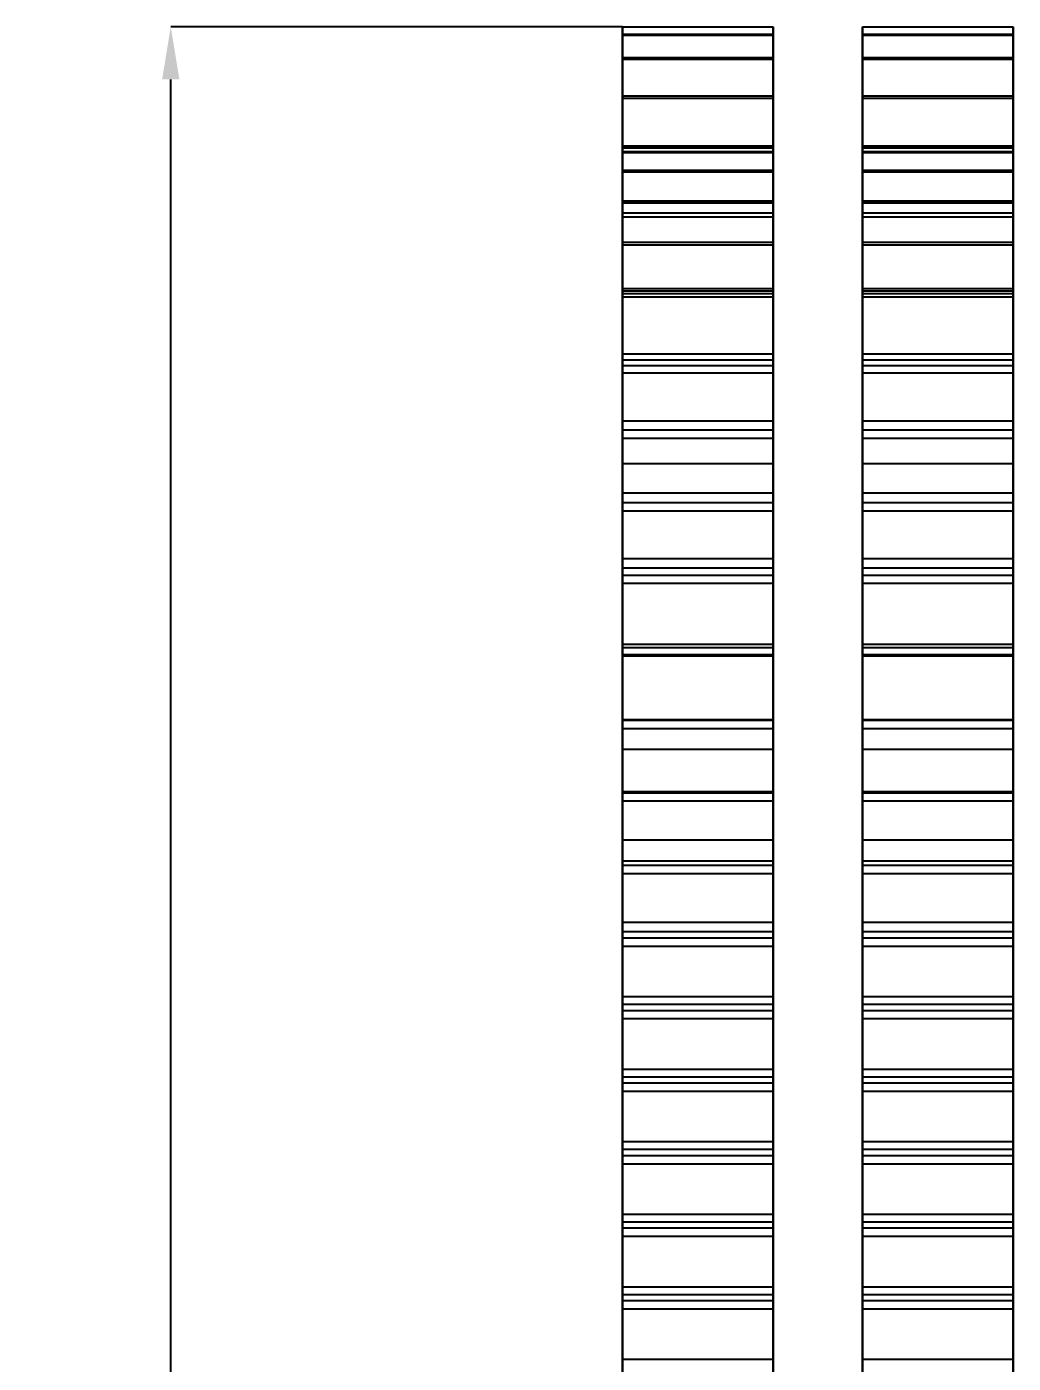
# Model space of a CAD drawing. Header units: millimetres. Extents: x -79 to 13940, y -87340 to 371.
# Drawn here: x 1788.1 to 1919.1, y -39556.5 to -39379 of the extents above; entities that cross this region are included whole.
import ezdxf

# ---------------------------------------------------------------- set-up
doc = ezdxf.new("R2010")
doc.units = ezdxf.units.MM
doc.layers.add('R18_COTAS_P', color=1, linetype='Continuous')
doc.layers.add('R18_PIEZAS_P', color=3, linetype='Continuous')
doc.dimstyles.get("Standard").update_dxf_attribs({"dimtxt": 2.5, "dimasz": 2.5, "dimexe": 1.25, "dimexo": 0.625, "dimtad": 1, "dimcen": 2.5, "dimazin": 3, "dimtfac": 1, "dimtmove": 0, "dimatfit": 3})

# ---------------------------------------------------------------- blocks, each defined once
blk = doc.blocks.new('_CLOSEDFILLED')
at = {"color": 0, "linetype": 'BYBLOCK'}
blk.add_solid([(-1, 0.164), (0, 0), (-1, -0.164)], dxfattribs=at)
blk = doc.blocks.new('*D192')
for p, q in [((1867.18, -39378.97), (1807.18, -39378.97)), ((1807.18, -39806.08), (1807.18, -39385.97)), ((1867.18, -39813.08), (1807.18, -39813.08))]:
    blk.add_line(p, q)
at = {"layer": 'Defpoints'}
for p in [(1867.18, -39378.97), (1807.18, -39813.08), (1867.18, -39813.08)]:
    blk.add_point(p, dxfattribs=at)
at = {"layer": 'R18_COTAS_P', "xscale": 7, "yscale": 7}
for p, rotation in [((1807.18, -39378.97), 90), ((1807.18, -39813.08), 270)]:
    blk.add_blockref('_CLOSEDFILLED', p, dxfattribs=dict(at, rotation=rotation))
at = {"layer": 'R18_COTAS_P', "insert": (1798.56, -39596.02), "char_height": 16, "attachment_point": 5, "rotation": 90}
blk.add_mtext('434,11', dxfattribs=at)

msp = doc.modelspace()

# ---------------------------------------------------------------- linework, layer by layer
at = {"layer": 'R18_PIEZAS_P'}
for p, q in [((1867.18, -39379.963), (1867.18, -39378.967)), ((1867.18, -39378.967), (1887.18, -39378.967)), ((1867.18, -39394.846), (1867.18, -39378.967)), ((1867.18, -39378.967), (1867.18, -39380.084)), ((1867.18, -39383.044), (1867.18, -39379.963)), ((1867.18, -39379.963), (1887.18, -39379.963)), ((1867.18, -39395.637), (1867.18, -39379.963)), ((1887.18, -39378.967), (1887.18, -39379.963)), ((1887.18, -39378.967), (1887.18, -39394.846)), ((1887.18, -39380.084), (1887.18, -39378.967)), ((1887.18, -39379.963), (1887.18, -39383.044)), ((1887.18, -39379.963), (1887.18, -39395.637)), ((1899.06, -39379.963), (1899.06, -39378.967)), ((1899.06, -39378.967), (1919.06, -39378.967)), ((1899.06, -39394.846), (1899.06, -39378.967)), ((1899.06, -39378.967), (1899.06, -39380.084)), ((1899.06, -39383.044), (1899.06, -39379.963)), ((1899.06, -39379.963), (1919.06, -39379.963)), ((1899.06, -39395.637), (1899.06, -39379.963)), ((1919.06, -39378.967), (1919.06, -39379.963)), ((1919.06, -39378.967), (1919.06, -39394.846)), ((1919.06, -39380.084), (1919.06, -39378.967)), ((1919.06, -39379.963), (1919.06, -39383.044)), ((1919.06, -39379.963), (1919.06, -39395.637)), ((1867.18, -39380.084), (1887.18, -39380.084)), ((1867.18, -39395.733), (1867.18, -39380.084)), ((1867.18, -39380.084), (1867.18, -39383.283)), ((1887.18, -39380.084), (1887.18, -39395.733)), ((1887.18, -39383.283), (1887.18, -39380.084)), ((1899.06, -39380.084), (1919.06, -39380.084)), ((1899.06, -39395.733), (1899.06, -39380.084)), ((1899.06, -39380.084), (1899.06, -39383.283)), ((1919.06, -39380.084), (1919.06, -39395.733)), ((1919.06, -39383.283), (1919.06, -39380.084)), ((1867.18, -39388.127), (1867.18, -39383.044)), ((1867.18, -39383.044), (1887.18, -39383.044)), ((1867.18, -39398.084), (1867.18, -39383.044)), ((1867.18, -39383.283), (1887.18, -39383.283)), ((1867.18, -39398.273), (1867.18, -39383.283)), ((1867.18, -39383.283), (1867.18, -39388.477)), ((1887.18, -39383.044), (1887.18, -39388.127)), ((1887.18, -39383.044), (1887.18, -39398.084)), ((1887.18, -39383.283), (1887.18, -39398.273)), ((1887.18, -39388.477), (1887.18, -39383.283)), ((1899.06, -39388.127), (1899.06, -39383.044)), ((1899.06, -39383.044), (1919.06, -39383.044)), ((1899.06, -39398.084), (1899.06, -39383.044)), ((1899.06, -39383.283), (1919.06, -39383.283)), ((1899.06, -39398.273), (1899.06, -39383.283)), ((1899.06, -39383.283), (1899.06, -39388.477)), ((1919.06, -39383.044), (1919.06, -39388.127)), ((1919.06, -39383.044), (1919.06, -39398.084)), ((1919.06, -39383.283), (1919.06, -39398.273)), ((1919.06, -39388.477), (1919.06, -39383.283)), ((1867.18, -39395.072), (1867.18, -39388.127)), ((1867.18, -39388.127), (1887.18, -39388.127)), ((1867.18, -39402.119), (1867.18, -39388.127)), ((1867.18, -39388.477), (1887.18, -39388.477)), ((1867.18, -39402.397), (1867.18, -39388.477)), ((1867.18, -39388.477), (1867.18, -39395.523)), ((1887.18, -39388.127), (1887.18, -39395.072)), ((1887.18, -39388.127), (1887.18, -39402.119)), ((1887.18, -39388.477), (1887.18, -39402.397)), ((1887.18, -39395.523), (1887.18, -39388.477)), ((1899.06, -39395.072), (1899.06, -39388.127)), ((1899.06, -39388.127), (1919.06, -39388.127)), ((1899.06, -39402.119), (1899.06, -39388.127)), ((1899.06, -39388.477), (1919.06, -39388.477)), ((1899.06, -39402.397), (1899.06, -39388.477)), ((1899.06, -39388.477), (1899.06, -39395.523)), ((1919.06, -39388.127), (1919.06, -39395.072)), ((1919.06, -39388.127), (1919.06, -39402.119)), ((1919.06, -39388.477), (1919.06, -39402.397)), ((1919.06, -39395.523), (1919.06, -39388.477)), ((1887.18, -39394.846), (1867.18, -39394.846)), ((1867.18, -39394.846), (1867.18, -39395.637)), ((1867.18, -39395.733), (1867.18, -39394.846)), ((1867.18, -39403.688), (1867.18, -39395.072)), ((1867.18, -39395.072), (1887.18, -39395.072)), ((1867.18, -39407.633), (1867.18, -39395.072)), ((1867.18, -39395.523), (1887.18, -39395.523)), ((1867.18, -39407.991), (1867.18, -39395.523)), ((1867.18, -39395.523), (1867.18, -39404.228)), ((1887.18, -39395.637), (1867.18, -39395.637)), ((1867.18, -39395.637), (1867.18, -39398.084)), ((1887.18, -39395.733), (1867.18, -39395.733)), ((1867.18, -39398.273), (1867.18, -39395.733)), ((1887.18, -39395.637), (1887.18, -39394.846)), ((1887.18, -39394.846), (1887.18, -39395.733)), ((1887.18, -39395.072), (1887.18, -39403.688)), ((1887.18, -39395.072), (1887.18, -39407.633)), ((1887.18, -39395.523), (1887.18, -39407.991)), ((1887.18, -39404.228), (1887.18, -39395.523)), ((1887.18, -39398.084), (1887.18, -39395.637)), ((1887.18, -39395.733), (1887.18, -39398.273)), ((1919.06, -39394.846), (1899.06, -39394.846)), ((1899.06, -39394.846), (1899.06, -39395.637)), ((1899.06, -39395.733), (1899.06, -39394.846)), ((1899.06, -39403.688), (1899.06, -39395.072)), ((1899.06, -39395.072), (1919.06, -39395.072)), ((1899.06, -39407.633), (1899.06, -39395.072)), ((1899.06, -39395.523), (1919.06, -39395.523)), ((1899.06, -39407.991), (1899.06, -39395.523)), ((1899.06, -39395.523), (1899.06, -39404.228)), ((1919.06, -39395.637), (1899.06, -39395.637)), ((1899.06, -39395.637), (1899.06, -39398.084)), ((1919.06, -39395.733), (1899.06, -39395.733)), ((1899.06, -39398.273), (1899.06, -39395.733)), ((1919.06, -39395.637), (1919.06, -39394.846)), ((1919.06, -39394.846), (1919.06, -39395.733)), ((1919.06, -39395.072), (1919.06, -39403.688)), ((1919.06, -39395.072), (1919.06, -39407.633)), ((1919.06, -39395.523), (1919.06, -39407.991)), ((1919.06, -39404.228), (1919.06, -39395.523)), ((1919.06, -39398.084), (1919.06, -39395.637)), ((1919.06, -39395.733), (1919.06, -39398.273)), ((1887.18, -39398.084), (1867.18, -39398.084)), ((1867.18, -39398.084), (1867.18, -39402.119)), ((1887.18, -39398.273), (1867.18, -39398.273)), ((1867.18, -39402.397), (1867.18, -39398.273)), ((1887.18, -39402.119), (1887.18, -39398.084)), ((1887.18, -39398.273), (1887.18, -39402.397)), ((1919.06, -39398.084), (1899.06, -39398.084)), ((1899.06, -39398.084), (1899.06, -39402.119)), ((1919.06, -39398.273), (1899.06, -39398.273)), ((1899.06, -39402.397), (1899.06, -39398.273)), ((1919.06, -39402.119), (1919.06, -39398.084)), ((1919.06, -39398.273), (1919.06, -39402.397)), ((1887.18, -39402.119), (1867.18, -39402.119)), ((1867.18, -39402.119), (1867.18, -39407.633)), ((1887.18, -39402.397), (1867.18, -39402.397)), ((1867.18, -39407.991), (1867.18, -39402.397)), ((1887.18, -39407.633), (1887.18, -39402.119)), ((1887.18, -39402.397), (1887.18, -39407.991)), ((1919.06, -39402.119), (1899.06, -39402.119)), ((1899.06, -39402.119), (1899.06, -39407.633)), ((1919.06, -39402.397), (1899.06, -39402.397)), ((1899.06, -39407.991), (1899.06, -39402.397)), ((1919.06, -39407.633), (1919.06, -39402.119)), ((1919.06, -39402.397), (1919.06, -39407.991)), ((1867.18, -39413.739), (1867.18, -39403.688)), ((1867.18, -39403.688), (1887.18, -39403.688)), ((1867.18, -39414.473), (1867.18, -39403.688)), ((1867.18, -39404.228), (1887.18, -39404.228)), ((1867.18, -39414.902), (1867.18, -39404.228)), ((1867.18, -39404.228), (1867.18, -39414.08)), ((1887.18, -39403.688), (1887.18, -39413.739)), ((1887.18, -39403.688), (1887.18, -39414.473)), ((1887.18, -39404.228), (1887.18, -39414.902)), ((1887.18, -39414.08), (1887.18, -39404.228)), ((1899.06, -39413.739), (1899.06, -39403.688)), ((1899.06, -39403.688), (1919.06, -39403.688)), ((1899.06, -39414.473), (1899.06, -39403.688)), ((1899.06, -39404.228), (1919.06, -39404.228)), ((1899.06, -39414.902), (1899.06, -39404.228)), ((1899.06, -39404.228), (1899.06, -39414.08)), ((1919.06, -39403.688), (1919.06, -39413.739)), ((1919.06, -39403.688), (1919.06, -39414.473)), ((1919.06, -39404.228), (1919.06, -39414.902)), ((1919.06, -39414.08), (1919.06, -39404.228)), ((1887.18, -39407.633), (1867.18, -39407.633)), ((1867.18, -39407.633), (1867.18, -39414.473)), ((1887.18, -39407.991), (1867.18, -39407.991)), ((1867.18, -39414.902), (1867.18, -39407.991)), ((1887.18, -39414.473), (1887.18, -39407.633)), ((1887.18, -39407.991), (1887.18, -39414.902)), ((1919.06, -39407.633), (1899.06, -39407.633)), ((1899.06, -39407.633), (1899.06, -39414.473)), ((1919.06, -39407.991), (1899.06, -39407.991)), ((1899.06, -39414.902), (1899.06, -39407.991)), ((1919.06, -39414.473), (1919.06, -39407.633)), ((1919.06, -39407.991), (1919.06, -39414.902)), ((1867.18, -39424.95), (1867.18, -39413.739)), ((1867.18, -39413.739), (1887.18, -39413.739)), ((1867.18, -39422.453), (1867.18, -39413.739)), ((1887.18, -39413.739), (1887.18, -39424.95)), ((1887.18, -39413.739), (1887.18, -39422.453)), ((1899.06, -39424.95), (1899.06, -39413.739)), ((1899.06, -39413.739), (1919.06, -39413.739)), ((1899.06, -39422.453), (1899.06, -39413.739)), ((1919.06, -39413.739), (1919.06, -39424.95)), ((1919.06, -39413.739), (1919.06, -39422.453)), ((1867.18, -39414.08), (1867.18, -39423.992)), ((1887.18, -39414.08), (1867.18, -39414.08)), ((1867.18, -39414.08), (1867.18, -39423.213)), ((1887.18, -39414.473), (1867.18, -39414.473)), ((1867.18, -39414.473), (1867.18, -39422.453)), ((1887.18, -39414.902), (1867.18, -39414.902)), ((1867.18, -39423.213), (1867.18, -39414.902)), ((1887.18, -39423.992), (1887.18, -39414.08)), ((1887.18, -39423.213), (1887.18, -39414.08)), ((1887.18, -39422.453), (1887.18, -39414.473)), ((1887.18, -39414.902), (1887.18, -39423.213)), ((1899.06, -39414.08), (1899.06, -39423.992)), ((1919.06, -39414.08), (1899.06, -39414.08)), ((1899.06, -39414.08), (1899.06, -39423.213)), ((1919.06, -39414.473), (1899.06, -39414.473)), ((1899.06, -39414.473), (1899.06, -39422.453)), ((1919.06, -39414.902), (1899.06, -39414.902)), ((1899.06, -39423.213), (1899.06, -39414.902)), ((1919.06, -39423.992), (1919.06, -39414.08)), ((1919.06, -39423.213), (1919.06, -39414.08)), ((1919.06, -39422.453), (1919.06, -39414.473)), ((1919.06, -39414.902), (1919.06, -39423.213)), ((1887.18, -39422.453), (1867.18, -39422.453)), ((1867.18, -39422.453), (1867.18, -39431.353)), ((1887.18, -39431.353), (1887.18, -39422.453)), ((1919.06, -39422.453), (1899.06, -39422.453)), ((1899.06, -39422.453), (1899.06, -39431.353)), ((1919.06, -39431.353), (1919.06, -39422.453)), ((1867.18, -39423.213), (1887.18, -39423.213)), ((1867.18, -39432.579), (1867.18, -39423.213)), ((1867.18, -39423.992), (1887.18, -39423.992)), ((1867.18, -39432.579), (1867.18, -39423.992)), ((1867.18, -39423.992), (1867.18, -39433.63)), ((1887.18, -39423.213), (1887.18, -39432.579)), ((1887.18, -39423.992), (1887.18, -39432.579)), ((1887.18, -39433.63), (1887.18, -39423.992)), ((1899.06, -39423.213), (1919.06, -39423.213)), ((1899.06, -39432.579), (1899.06, -39423.213)), ((1899.06, -39423.992), (1919.06, -39423.992)), ((1899.06, -39432.579), (1899.06, -39423.992)), ((1899.06, -39423.992), (1899.06, -39433.63)), ((1919.06, -39423.213), (1919.06, -39432.579)), ((1919.06, -39423.992), (1919.06, -39432.579)), ((1919.06, -39433.63), (1919.06, -39423.992)), ((1867.18, -39437.012), (1867.18, -39424.95)), ((1867.18, -39424.95), (1887.18, -39424.95)), ((1867.18, -39431.353), (1867.18, -39424.95)), ((1887.18, -39424.95), (1887.18, -39437.012)), ((1887.18, -39424.95), (1887.18, -39431.353)), ((1899.06, -39437.012), (1899.06, -39424.95)), ((1899.06, -39424.95), (1919.06, -39424.95)), ((1899.06, -39431.353), (1899.06, -39424.95)), ((1919.06, -39424.95), (1919.06, -39437.012)), ((1919.06, -39424.95), (1919.06, -39431.353)), ((1887.18, -39431.353), (1867.18, -39431.353)), ((1867.18, -39431.353), (1867.18, -39440.93)), ((1887.18, -39440.93), (1887.18, -39431.353)), ((1919.06, -39431.353), (1899.06, -39431.353)), ((1899.06, -39431.353), (1899.06, -39440.93)), ((1919.06, -39440.93), (1919.06, -39431.353)), ((1887.18, -39432.579), (1867.18, -39432.579)), ((1867.18, -39442.217), (1867.18, -39432.579)), ((1887.18, -39432.579), (1887.18, -39442.217)), ((1919.06, -39432.579), (1899.06, -39432.579)), ((1899.06, -39442.217), (1899.06, -39432.579)), ((1919.06, -39432.579), (1919.06, -39442.217)), ((1867.18, -39433.63), (1887.18, -39433.63)), ((1867.18, -39442.217), (1867.18, -39433.63)), ((1867.18, -39433.63), (1867.18, -39443.269)), ((1887.18, -39433.63), (1887.18, -39442.217)), ((1887.18, -39443.269), (1887.18, -39433.63)), ((1899.06, -39433.63), (1919.06, -39433.63)), ((1899.06, -39442.217), (1899.06, -39433.63)), ((1899.06, -39433.63), (1899.06, -39443.269)), ((1919.06, -39433.63), (1919.06, -39442.217)), ((1919.06, -39443.269), (1919.06, -39433.63)), ((1867.18, -39449.596), (1867.18, -39437.012)), ((1867.18, -39437.012), (1887.18, -39437.012)), ((1867.18, -39440.93), (1867.18, -39437.012)), ((1887.18, -39437.012), (1887.18, -39449.596)), ((1887.18, -39437.012), (1887.18, -39440.93)), ((1899.06, -39449.596), (1899.06, -39437.012)), ((1899.06, -39437.012), (1919.06, -39437.012)), ((1899.06, -39440.93), (1899.06, -39437.012)), ((1919.06, -39437.012), (1919.06, -39449.596)), ((1919.06, -39437.012), (1919.06, -39440.93)), ((1887.18, -39440.93), (1867.18, -39440.93)), ((1867.18, -39440.93), (1867.18, -39450.92)), ((1887.18, -39450.92), (1887.18, -39440.93)), ((1919.06, -39440.93), (1899.06, -39440.93)), ((1899.06, -39440.93), (1899.06, -39450.92)), ((1919.06, -39450.92), (1919.06, -39440.93)), ((1887.18, -39442.217), (1867.18, -39442.217)), ((1867.18, -39451.856), (1867.18, -39442.217)), ((1867.18, -39443.269), (1887.18, -39443.269)), ((1867.18, -39451.856), (1867.18, -39443.269)), ((1867.18, -39443.269), (1867.18, -39452.907)), ((1887.18, -39442.217), (1887.18, -39451.856)), ((1887.18, -39443.269), (1887.18, -39451.856)), ((1887.18, -39452.907), (1887.18, -39443.269)), ((1919.06, -39442.217), (1899.06, -39442.217)), ((1899.06, -39451.856), (1899.06, -39442.217)), ((1899.06, -39443.269), (1919.06, -39443.269)), ((1899.06, -39451.856), (1899.06, -39443.269)), ((1899.06, -39443.269), (1899.06, -39452.907)), ((1919.06, -39442.217), (1919.06, -39451.856)), ((1919.06, -39443.269), (1919.06, -39451.856)), ((1919.06, -39452.907), (1919.06, -39443.269)), ((1867.18, -39462.356), (1867.18, -39449.596)), ((1867.18, -39449.596), (1887.18, -39449.596)), ((1867.18, -39450.92), (1867.18, -39449.596)), ((1887.18, -39450.92), (1867.18, -39450.92)), ((1867.18, -39450.92), (1867.18, -39461.051)), ((1887.18, -39449.596), (1887.18, -39462.356)), ((1887.18, -39449.596), (1887.18, -39450.92)), ((1887.18, -39461.051), (1887.18, -39450.92)), ((1899.06, -39462.356), (1899.06, -39449.596)), ((1899.06, -39449.596), (1919.06, -39449.596)), ((1899.06, -39450.92), (1899.06, -39449.596)), ((1919.06, -39450.92), (1899.06, -39450.92)), ((1899.06, -39450.92), (1899.06, -39461.051)), ((1919.06, -39449.596), (1919.06, -39462.356)), ((1919.06, -39449.596), (1919.06, -39450.92)), ((1919.06, -39461.051), (1919.06, -39450.92)), ((1887.18, -39451.856), (1867.18, -39451.856)), ((1867.18, -39461.494), (1867.18, -39451.856)), ((1887.18, -39451.856), (1887.18, -39461.494)), ((1919.06, -39451.856), (1899.06, -39451.856)), ((1899.06, -39461.494), (1899.06, -39451.856)), ((1919.06, -39451.856), (1919.06, -39461.494)), ((1867.18, -39452.907), (1887.18, -39452.907)), ((1867.18, -39461.494), (1867.18, -39452.907)), ((1867.18, -39452.907), (1867.18, -39462.546)), ((1887.18, -39452.907), (1887.18, -39461.494)), ((1887.18, -39462.546), (1887.18, -39452.907)), ((1899.06, -39452.907), (1919.06, -39452.907)), ((1899.06, -39461.494), (1899.06, -39452.907)), ((1899.06, -39452.907), (1899.06, -39462.546)), ((1919.06, -39452.907), (1919.06, -39461.494)), ((1919.06, -39462.546), (1919.06, -39452.907)), ((1887.18, -39461.051), (1867.18, -39461.051)), ((1867.18, -39461.051), (1867.18, -39471.043)), ((1867.18, -39461.051), (1867.18, -39462.356)), ((1887.18, -39461.494), (1867.18, -39461.494)), ((1867.18, -39471.133), (1867.18, -39461.494)), ((1887.18, -39471.043), (1887.18, -39461.051)), ((1887.18, -39462.356), (1887.18, -39461.051)), ((1887.18, -39461.494), (1887.18, -39471.133)), ((1919.06, -39461.051), (1899.06, -39461.051)), ((1899.06, -39461.051), (1899.06, -39471.043)), ((1899.06, -39461.051), (1899.06, -39462.356)), ((1919.06, -39461.494), (1899.06, -39461.494)), ((1899.06, -39471.133), (1899.06, -39461.494)), ((1919.06, -39471.043), (1919.06, -39461.051)), ((1919.06, -39462.356), (1919.06, -39461.051)), ((1919.06, -39461.494), (1919.06, -39471.133)), ((1867.18, -39474.942), (1867.18, -39462.356)), ((1867.18, -39462.356), (1887.18, -39462.356)), ((1867.18, -39462.546), (1887.18, -39462.546)), ((1867.18, -39471.133), (1867.18, -39462.546)), ((1867.18, -39462.546), (1867.18, -39472.184)), ((1887.18, -39462.356), (1887.18, -39474.942)), ((1887.18, -39462.546), (1887.18, -39471.133)), ((1887.18, -39472.184), (1887.18, -39462.546)), ((1899.06, -39474.942), (1899.06, -39462.356)), ((1899.06, -39462.356), (1919.06, -39462.356)), ((1899.06, -39462.546), (1919.06, -39462.546)), ((1899.06, -39471.133), (1899.06, -39462.546)), ((1899.06, -39462.546), (1899.06, -39472.184)), ((1919.06, -39462.356), (1919.06, -39474.942)), ((1919.06, -39462.546), (1919.06, -39471.133)), ((1919.06, -39472.184), (1919.06, -39462.546)), ((1887.18, -39471.043), (1867.18, -39471.043)), ((1867.18, -39471.043), (1867.18, -39480.624)), ((1867.18, -39471.043), (1867.18, -39474.942)), ((1887.18, -39471.133), (1867.18, -39471.133)), ((1867.18, -39480.771), (1867.18, -39471.133)), ((1867.18, -39472.184), (1887.18, -39472.184)), ((1867.18, -39480.771), (1867.18, -39472.184)), ((1867.18, -39472.184), (1867.18, -39481.823)), ((1887.18, -39480.624), (1887.18, -39471.043)), ((1887.18, -39474.942), (1887.18, -39471.043)), ((1887.18, -39471.133), (1887.18, -39480.771)), ((1887.18, -39472.184), (1887.18, -39480.771)), ((1887.18, -39481.823), (1887.18, -39472.184)), ((1919.06, -39471.043), (1899.06, -39471.043)), ((1899.06, -39471.043), (1899.06, -39480.624)), ((1899.06, -39471.043), (1899.06, -39474.942)), ((1919.06, -39471.133), (1899.06, -39471.133)), ((1899.06, -39480.771), (1899.06, -39471.133)), ((1899.06, -39472.184), (1919.06, -39472.184)), ((1899.06, -39480.771), (1899.06, -39472.184)), ((1899.06, -39472.184), (1899.06, -39481.823)), ((1919.06, -39480.624), (1919.06, -39471.043)), ((1919.06, -39474.942), (1919.06, -39471.043)), ((1919.06, -39471.133), (1919.06, -39480.771)), ((1919.06, -39472.184), (1919.06, -39480.771)), ((1919.06, -39481.823), (1919.06, -39472.184)), ((1867.18, -39487.009), (1867.18, -39474.942)), ((1867.18, -39474.942), (1887.18, -39474.942)), ((1887.18, -39474.942), (1887.18, -39487.009)), ((1899.06, -39487.009), (1899.06, -39474.942)), ((1899.06, -39474.942), (1919.06, -39474.942)), ((1919.06, -39474.942), (1919.06, -39487.009)), ((1887.18, -39480.624), (1867.18, -39480.624)), ((1867.18, -39480.624), (1867.18, -39489.839)), ((1867.18, -39480.624), (1867.18, -39487.009)), ((1887.18, -39480.771), (1867.18, -39480.771)), ((1867.18, -39490.41), (1867.18, -39480.771)), ((1887.18, -39489.839), (1887.18, -39480.624)), ((1887.18, -39487.009), (1887.18, -39480.624)), ((1887.18, -39480.771), (1887.18, -39490.41)), ((1919.06, -39480.624), (1899.06, -39480.624)), ((1899.06, -39480.624), (1899.06, -39489.839)), ((1899.06, -39480.624), (1899.06, -39487.009)), ((1919.06, -39480.771), (1899.06, -39480.771)), ((1899.06, -39490.41), (1899.06, -39480.771)), ((1919.06, -39489.839), (1919.06, -39480.624)), ((1919.06, -39487.009), (1919.06, -39480.624)), ((1919.06, -39480.771), (1919.06, -39490.41)), ((1867.18, -39481.823), (1887.18, -39481.823)), ((1867.18, -39490.41), (1867.18, -39481.823)), ((1867.18, -39481.823), (1867.18, -39491.461)), ((1887.18, -39481.823), (1887.18, -39490.41)), ((1887.18, -39491.461), (1887.18, -39481.823)), ((1899.06, -39481.823), (1919.06, -39481.823)), ((1899.06, -39490.41), (1899.06, -39481.823)), ((1899.06, -39481.823), (1899.06, -39491.461)), ((1919.06, -39481.823), (1919.06, -39490.41)), ((1919.06, -39491.461), (1919.06, -39481.823)), ((1867.18, -39497.921), (1867.18, -39487.009)), ((1867.18, -39487.009), (1887.18, -39487.009)), ((1887.18, -39487.009), (1887.18, -39497.921)), ((1899.06, -39497.921), (1899.06, -39487.009)), ((1899.06, -39487.009), (1919.06, -39487.009)), ((1919.06, -39487.009), (1919.06, -39497.921)), ((1887.18, -39489.839), (1867.18, -39489.839)), ((1867.18, -39489.839), (1867.18, -39499.225)), ((1867.18, -39489.839), (1867.18, -39497.921)), ((1887.18, -39499.225), (1887.18, -39489.839)), ((1887.18, -39497.921), (1887.18, -39489.839)), ((1919.06, -39489.839), (1899.06, -39489.839)), ((1899.06, -39489.839), (1899.06, -39499.225)), ((1899.06, -39489.839), (1899.06, -39497.921)), ((1919.06, -39499.225), (1919.06, -39489.839)), ((1919.06, -39497.921), (1919.06, -39489.839)), ((1887.18, -39490.41), (1867.18, -39490.41)), ((1867.18, -39500.048), (1867.18, -39490.41)), ((1867.18, -39491.461), (1887.18, -39491.461)), ((1867.18, -39500.048), (1867.18, -39491.461)), ((1867.18, -39491.461), (1867.18, -39501.1)), ((1887.18, -39490.41), (1887.18, -39500.048)), ((1887.18, -39491.461), (1887.18, -39500.048)), ((1887.18, -39501.1), (1887.18, -39491.461)), ((1919.06, -39490.41), (1899.06, -39490.41)), ((1899.06, -39500.048), (1899.06, -39490.41)), ((1899.06, -39491.461), (1919.06, -39491.461)), ((1899.06, -39500.048), (1899.06, -39491.461)), ((1899.06, -39491.461), (1899.06, -39501.1)), ((1919.06, -39490.41), (1919.06, -39500.048)), ((1919.06, -39491.461), (1919.06, -39500.048)), ((1919.06, -39501.1), (1919.06, -39491.461)), ((1867.18, -39507.812), (1867.18, -39497.921)), ((1867.18, -39497.921), (1887.18, -39497.921)), ((1887.18, -39497.921), (1887.18, -39507.812)), ((1899.06, -39507.812), (1899.06, -39497.921)), ((1899.06, -39497.921), (1919.06, -39497.921)), ((1919.06, -39497.921), (1919.06, -39507.812)), ((1887.18, -39499.225), (1867.18, -39499.225)), ((1867.18, -39499.225), (1867.18, -39508.863)), ((1867.18, -39499.225), (1867.18, -39507.812)), ((1887.18, -39500.048), (1867.18, -39500.048)), ((1867.18, -39509.687), (1867.18, -39500.048)), ((1887.18, -39508.863), (1887.18, -39499.225)), ((1887.18, -39507.812), (1887.18, -39499.225)), ((1887.18, -39500.048), (1887.18, -39509.687)), ((1919.06, -39499.225), (1899.06, -39499.225)), ((1899.06, -39499.225), (1899.06, -39508.863)), ((1899.06, -39499.225), (1899.06, -39507.812)), ((1919.06, -39500.048), (1899.06, -39500.048)), ((1899.06, -39509.687), (1899.06, -39500.048)), ((1919.06, -39508.863), (1919.06, -39499.225)), ((1919.06, -39507.812), (1919.06, -39499.225)), ((1919.06, -39500.048), (1919.06, -39509.687)), ((1867.18, -39501.1), (1887.18, -39501.1)), ((1867.18, -39509.687), (1867.18, -39501.1)), ((1867.18, -39501.1), (1867.18, -39510.738)), ((1887.18, -39501.1), (1887.18, -39509.687)), ((1887.18, -39510.738), (1887.18, -39501.1)), ((1899.06, -39501.1), (1919.06, -39501.1)), ((1899.06, -39509.687), (1899.06, -39501.1)), ((1899.06, -39501.1), (1899.06, -39510.738)), ((1919.06, -39501.1), (1919.06, -39509.687)), ((1919.06, -39510.738), (1919.06, -39501.1)), ((1867.18, -39517.45), (1867.18, -39507.812)), ((1867.18, -39507.812), (1887.18, -39507.812)), ((1887.18, -39507.812), (1887.18, -39517.45)), ((1899.06, -39517.45), (1899.06, -39507.812)), ((1899.06, -39507.812), (1919.06, -39507.812)), ((1919.06, -39507.812), (1919.06, -39517.45)), ((1887.18, -39508.863), (1867.18, -39508.863)), ((1867.18, -39508.863), (1867.18, -39518.502)), ((1867.18, -39508.863), (1867.18, -39517.45)), ((1887.18, -39518.502), (1887.18, -39508.863)), ((1887.18, -39517.45), (1887.18, -39508.863)), ((1919.06, -39508.863), (1899.06, -39508.863)), ((1899.06, -39508.863), (1899.06, -39518.502)), ((1899.06, -39508.863), (1899.06, -39517.45)), ((1919.06, -39518.502), (1919.06, -39508.863)), ((1919.06, -39517.45), (1919.06, -39508.863)), ((1887.18, -39509.687), (1867.18, -39509.687)), ((1867.18, -39519.325), (1867.18, -39509.687)), ((1867.18, -39510.738), (1887.18, -39510.738)), ((1867.18, -39519.325), (1867.18, -39510.738)), ((1867.18, -39510.738), (1867.18, -39520.377)), ((1887.18, -39509.687), (1887.18, -39519.325)), ((1887.18, -39510.738), (1887.18, -39519.325)), ((1887.18, -39520.377), (1887.18, -39510.738)), ((1919.06, -39509.687), (1899.06, -39509.687)), ((1899.06, -39519.325), (1899.06, -39509.687)), ((1899.06, -39510.738), (1919.06, -39510.738)), ((1899.06, -39519.325), (1899.06, -39510.738)), ((1899.06, -39510.738), (1899.06, -39520.377)), ((1919.06, -39509.687), (1919.06, -39519.325)), ((1919.06, -39510.738), (1919.06, -39519.325)), ((1919.06, -39520.377), (1919.06, -39510.738)), ((1867.18, -39527.089), (1867.18, -39517.45)), ((1867.18, -39517.45), (1887.18, -39517.45)), ((1887.18, -39518.502), (1867.18, -39518.502)), ((1867.18, -39518.502), (1867.18, -39528.14)), ((1867.18, -39518.502), (1867.18, -39527.089)), ((1887.18, -39517.45), (1887.18, -39527.089)), ((1887.18, -39528.14), (1887.18, -39518.502)), ((1887.18, -39527.089), (1887.18, -39518.502)), ((1899.06, -39527.089), (1899.06, -39517.45)), ((1899.06, -39517.45), (1919.06, -39517.45)), ((1919.06, -39518.502), (1899.06, -39518.502)), ((1899.06, -39518.502), (1899.06, -39528.14)), ((1899.06, -39518.502), (1899.06, -39527.089)), ((1919.06, -39517.45), (1919.06, -39527.089)), ((1919.06, -39528.14), (1919.06, -39518.502)), ((1919.06, -39527.089), (1919.06, -39518.502)), ((1887.18, -39519.325), (1867.18, -39519.325)), ((1867.18, -39528.964), (1867.18, -39519.325)), ((1887.18, -39519.325), (1887.18, -39528.964)), ((1919.06, -39519.325), (1899.06, -39519.325)), ((1899.06, -39528.964), (1899.06, -39519.325)), ((1919.06, -39519.325), (1919.06, -39528.964)), ((1867.18, -39520.377), (1887.18, -39520.377)), ((1867.18, -39528.964), (1867.18, -39520.377)), ((1867.18, -39520.377), (1867.18, -39530.015)), ((1887.18, -39520.377), (1887.18, -39528.964)), ((1887.18, -39530.015), (1887.18, -39520.377)), ((1899.06, -39520.377), (1919.06, -39520.377)), ((1899.06, -39528.964), (1899.06, -39520.377)), ((1899.06, -39520.377), (1899.06, -39530.015)), ((1919.06, -39520.377), (1919.06, -39528.964)), ((1919.06, -39530.015), (1919.06, -39520.377)), ((1867.18, -39536.727), (1867.18, -39527.089)), ((1867.18, -39527.089), (1887.18, -39527.089)), ((1887.18, -39527.089), (1887.18, -39536.727)), ((1899.06, -39536.727), (1899.06, -39527.089)), ((1899.06, -39527.089), (1919.06, -39527.089)), ((1919.06, -39527.089), (1919.06, -39536.727)), ((1887.18, -39528.14), (1867.18, -39528.14)), ((1867.18, -39528.14), (1867.18, -39537.779)), ((1867.18, -39528.14), (1867.18, -39536.727)), ((1887.18, -39528.964), (1867.18, -39528.964)), ((1867.18, -39538.602), (1867.18, -39528.964)), ((1887.18, -39537.779), (1887.18, -39528.14)), ((1887.18, -39536.727), (1887.18, -39528.14)), ((1887.18, -39528.964), (1887.18, -39538.602)), ((1919.06, -39528.14), (1899.06, -39528.14)), ((1899.06, -39528.14), (1899.06, -39537.779)), ((1899.06, -39528.14), (1899.06, -39536.727)), ((1919.06, -39528.964), (1899.06, -39528.964)), ((1899.06, -39538.602), (1899.06, -39528.964)), ((1919.06, -39537.779), (1919.06, -39528.14)), ((1919.06, -39536.727), (1919.06, -39528.14)), ((1919.06, -39528.964), (1919.06, -39538.602)), ((1867.18, -39530.015), (1887.18, -39530.015)), ((1867.18, -39538.602), (1867.18, -39530.015)), ((1867.18, -39530.015), (1867.18, -39539.654)), ((1887.18, -39530.015), (1887.18, -39538.602)), ((1887.18, -39539.654), (1887.18, -39530.015)), ((1899.06, -39530.015), (1919.06, -39530.015)), ((1899.06, -39538.602), (1899.06, -39530.015)), ((1899.06, -39530.015), (1899.06, -39539.654)), ((1919.06, -39530.015), (1919.06, -39538.602)), ((1919.06, -39539.654), (1919.06, -39530.015)), ((1867.18, -39546.366), (1867.18, -39536.727)), ((1867.18, -39536.727), (1887.18, -39536.727)), ((1887.18, -39537.779), (1867.18, -39537.779)), ((1867.18, -39537.779), (1867.18, -39547.417)), ((1867.18, -39537.779), (1867.18, -39546.366)), ((1887.18, -39536.727), (1887.18, -39546.366)), ((1887.18, -39547.417), (1887.18, -39537.779)), ((1887.18, -39546.366), (1887.18, -39537.779)), ((1899.06, -39546.366), (1899.06, -39536.727)), ((1899.06, -39536.727), (1919.06, -39536.727)), ((1919.06, -39537.779), (1899.06, -39537.779)), ((1899.06, -39537.779), (1899.06, -39547.417)), ((1899.06, -39537.779), (1899.06, -39546.366)), ((1919.06, -39536.727), (1919.06, -39546.366)), ((1919.06, -39547.417), (1919.06, -39537.779)), ((1919.06, -39546.366), (1919.06, -39537.779)), ((1887.18, -39538.602), (1867.18, -39538.602)), ((1867.18, -39548.241), (1867.18, -39538.602)), ((1867.18, -39539.654), (1887.18, -39539.654)), ((1867.18, -39548.241), (1867.18, -39539.654)), ((1867.18, -39539.654), (1867.18, -39549.292)), ((1887.18, -39538.602), (1887.18, -39548.241)), ((1887.18, -39539.654), (1887.18, -39548.241)), ((1887.18, -39549.292), (1887.18, -39539.654)), ((1919.06, -39538.602), (1899.06, -39538.602)), ((1899.06, -39548.241), (1899.06, -39538.602)), ((1899.06, -39539.654), (1919.06, -39539.654)), ((1899.06, -39548.241), (1899.06, -39539.654)), ((1899.06, -39539.654), (1899.06, -39549.292)), ((1919.06, -39538.602), (1919.06, -39548.241)), ((1919.06, -39539.654), (1919.06, -39548.241)), ((1919.06, -39549.292), (1919.06, -39539.654)), ((1867.18, -39556.004), (1867.18, -39546.366)), ((1867.18, -39546.366), (1887.18, -39546.366)), ((1887.18, -39546.366), (1887.18, -39556.004)), ((1899.06, -39556.004), (1899.06, -39546.366)), ((1899.06, -39546.366), (1919.06, -39546.366)), ((1919.06, -39546.366), (1919.06, -39556.004)), ((1887.18, -39547.417), (1867.18, -39547.417)), ((1867.18, -39547.417), (1867.18, -39557.056)), ((1867.18, -39547.417), (1867.18, -39556.004)), ((1887.18, -39548.241), (1867.18, -39548.241)), ((1867.18, -39557.879), (1867.18, -39548.241)), ((1887.18, -39557.056), (1887.18, -39547.417)), ((1887.18, -39556.004), (1887.18, -39547.417)), ((1887.18, -39548.241), (1887.18, -39557.879)), ((1919.06, -39547.417), (1899.06, -39547.417)), ((1899.06, -39547.417), (1899.06, -39557.056)), ((1899.06, -39547.417), (1899.06, -39556.004)), ((1919.06, -39548.241), (1899.06, -39548.241)), ((1899.06, -39557.879), (1899.06, -39548.241)), ((1919.06, -39557.056), (1919.06, -39547.417)), ((1919.06, -39556.004), (1919.06, -39547.417)), ((1919.06, -39548.241), (1919.06, -39557.879)), ((1867.18, -39549.292), (1887.18, -39549.292)), ((1867.18, -39557.879), (1867.18, -39549.292)), ((1867.18, -39549.292), (1867.18, -39558.931)), ((1887.18, -39549.292), (1887.18, -39557.879)), ((1887.18, -39558.931), (1887.18, -39549.292)), ((1899.06, -39549.292), (1919.06, -39549.292)), ((1899.06, -39557.879), (1899.06, -39549.292)), ((1899.06, -39549.292), (1899.06, -39558.931)), ((1919.06, -39549.292), (1919.06, -39557.879)), ((1919.06, -39558.931), (1919.06, -39549.292)), ((1867.18, -39565.643), (1867.18, -39556.004)), ((1867.18, -39556.004), (1887.18, -39556.004)), ((1887.18, -39556.004), (1887.18, -39565.643)), ((1899.06, -39565.643), (1899.06, -39556.004)), ((1899.06, -39556.004), (1919.06, -39556.004)), ((1919.06, -39556.004), (1919.06, -39565.643))]:
    msp.add_line(p, q, dxfattribs=at)

# ---------------------------------------------------------------- dimensions: what is measured, and where the dimension line sits
at = {"layer": 'R18_COTAS_P'}
dim = msp.add_linear_dim(base=(1807.18, -39813.077), p1=(1867.18, -39813.077), p2=(1867.18, -39378.967), angle=90, dimstyle='Standard', override={"dimtxt": 16, "dimasz": 7, "dimtad": 1, "dimdec": 2}, dxfattribs=at)
dim.commit()
dim.dimension.update_dxf_attribs({"geometry": '*D192', "text_midpoint": (1798.555, -39596.022)})

doc.saveas('drawing.dxf')
